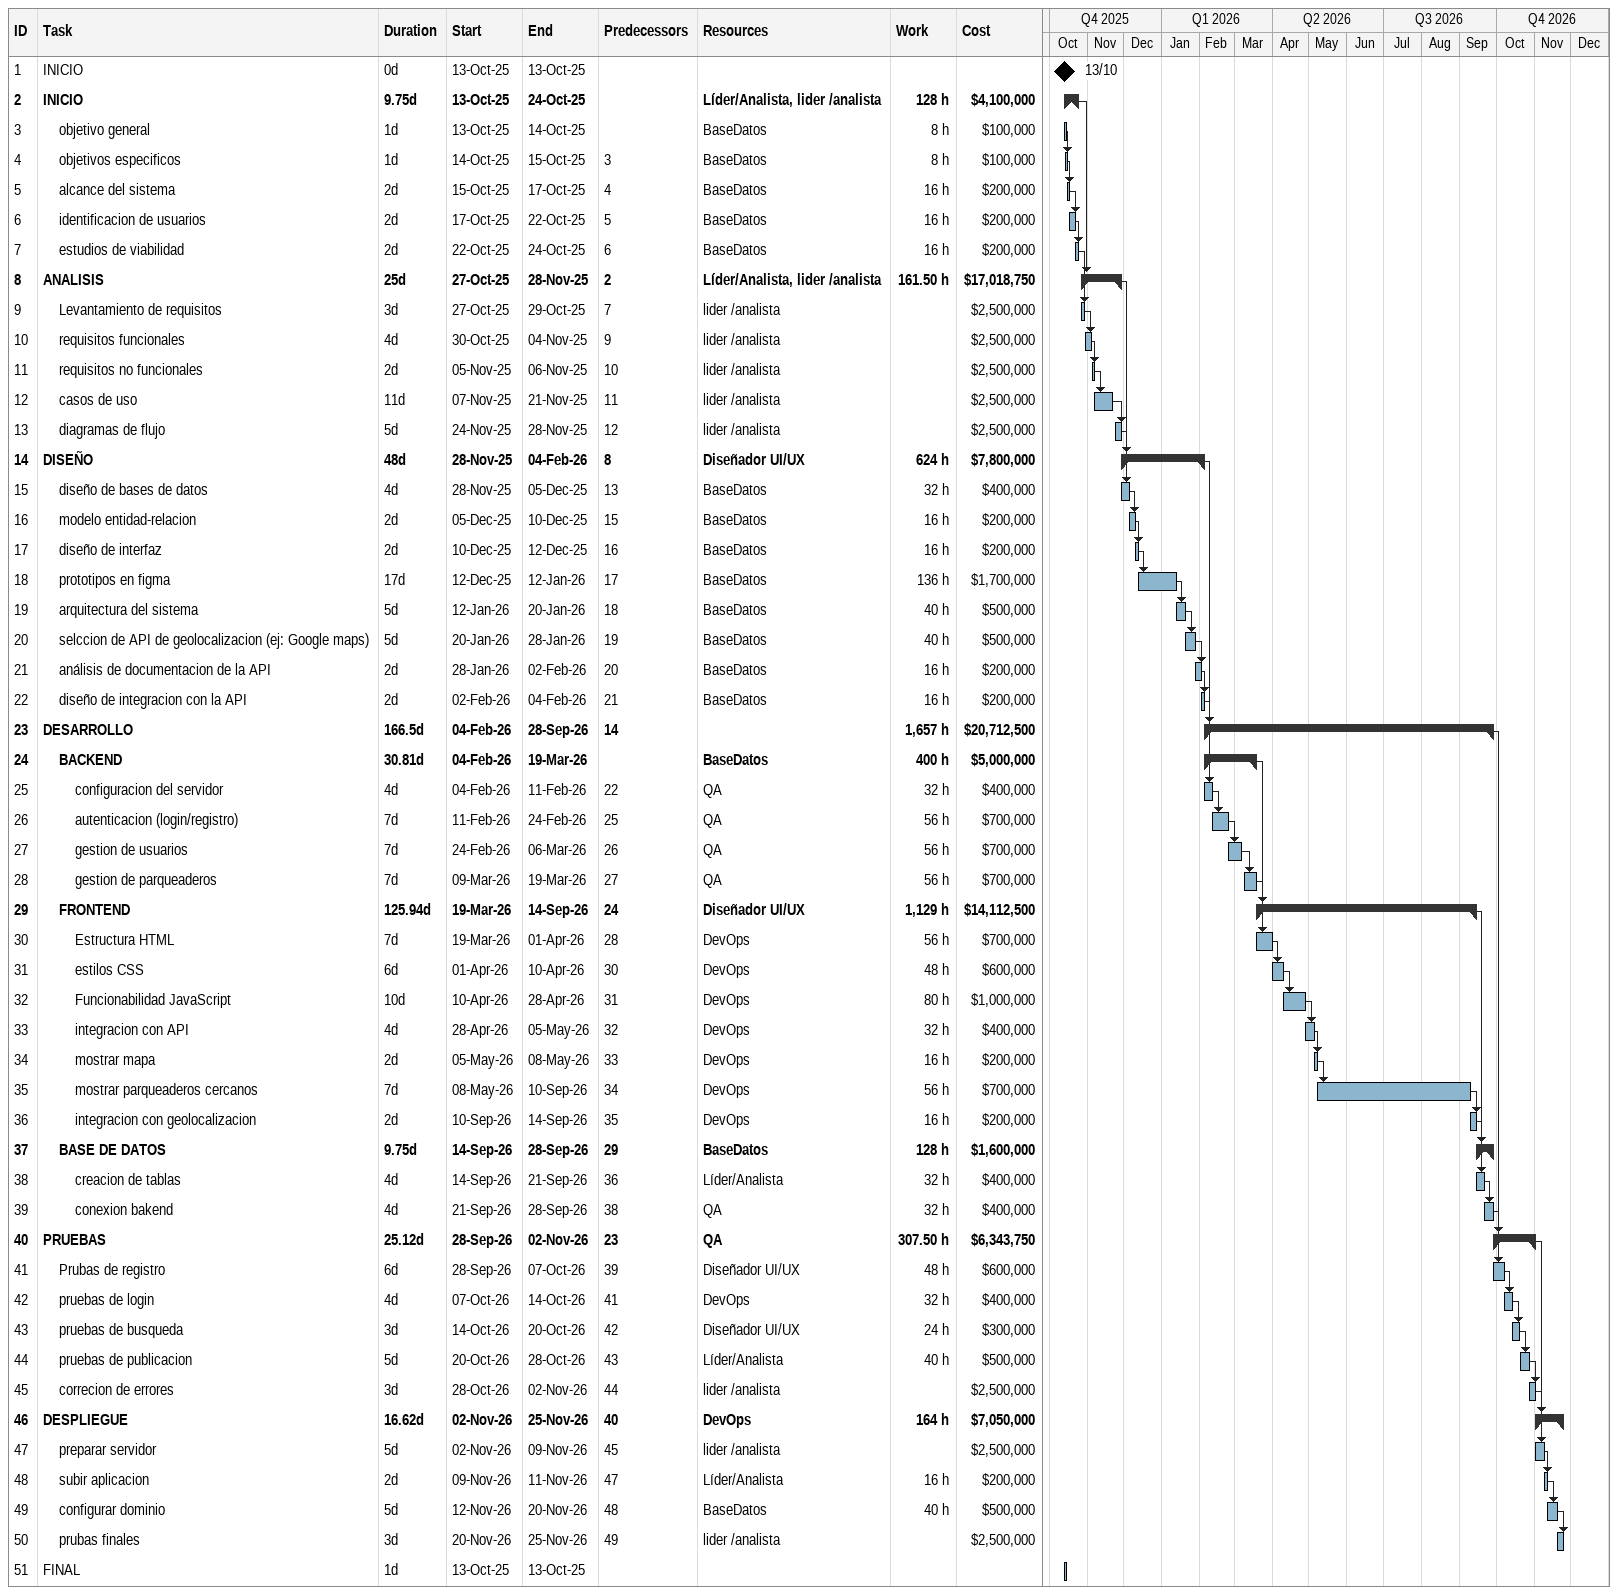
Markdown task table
| ID | Level | Task | Duration | Start | Finish | Predecessors | Resources | Work (h) | Cost ($) |
|---|---|---|---|---|---|---|---|---|---|
| 1 | 1 | INICIO | 0d | 2025-10-13 | 2025-10-13 |  |  |  |  |
| 2 | 1 | **INICIO** | 9.75d | 2025-10-13 | 2025-10-24 |  | Líder/Analista, lider /analista | 128 | 4100000 |
| 3 | 2 | objetivo general | 1d | 2025-10-13 | 2025-10-14 |  | BaseDatos | 8 | 100000 |
| 4 | 2 | objetivos especificos | 1d | 2025-10-14 | 2025-10-15 | 3 | BaseDatos | 8 | 100000 |
| 5 | 2 | alcance del sistema | 2d | 2025-10-15 | 2025-10-17 | 4 | BaseDatos | 16 | 200000 |
| 6 | 2 | identificacion de usuarios | 2d | 2025-10-17 | 2025-10-22 | 5 | BaseDatos | 16 | 200000 |
| 7 | 2 | estudios de viabilidad | 2d | 2025-10-22 | 2025-10-24 | 6 | BaseDatos | 16 | 200000 |
| 8 | 1 | **ANALISIS** | 25d | 2025-10-27 | 2025-11-28 | 2 | Líder/Analista, lider /analista | 161.50 | 17018750 |
| 9 | 2 | Levantamiento de requisitos | 3d | 2025-10-27 | 2025-10-29 | 7 | lider /analista |  | 2500000 |
| 10 | 2 | requisitos funcionales | 4d | 2025-10-30 | 2025-11-04 | 9 | lider /analista |  | 2500000 |
| 11 | 2 | requisitos no funcionales | 2d | 2025-11-05 | 2025-11-06 | 10 | lider /analista |  | 2500000 |
| 12 | 2 | casos de uso | 11d | 2025-11-07 | 2025-11-21 | 11 | lider /analista |  | 2500000 |
| 13 | 2 | diagramas de flujo | 5d | 2025-11-24 | 2025-11-28 | 12 | lider /analista |  | 2500000 |
| 14 | 1 | **DISEÑO** | 48d | 2025-11-28 | 2026-02-04 | 8 | Diseñador UI/UX | 624 | 7800000 |
| 15 | 2 | diseño de bases de datos | 4d | 2025-11-28 | 2025-12-05 | 13 | BaseDatos | 32 | 400000 |
| 16 | 2 | modelo entidad-relacion | 2d | 2025-12-05 | 2025-12-10 | 15 | BaseDatos | 16 | 200000 |
| 17 | 2 | diseño de interfaz | 2d | 2025-12-10 | 2025-12-12 | 16 | BaseDatos | 16 | 200000 |
| 18 | 2 | prototipos en figma | 17d | 2025-12-12 | 2026-01-12 | 17 | BaseDatos | 136 | 1700000 |
| 19 | 2 | arquitectura del sistema | 5d | 2026-01-12 | 2026-01-20 | 18 | BaseDatos | 40 | 500000 |
| 20 | 2 | selccion de API de geolocalizacion (ej: Google maps) | 5d | 2026-01-20 | 2026-01-28 | 19 | BaseDatos | 40 | 500000 |
| 21 | 2 | análisis de documentacion de la API | 2d | 2026-01-28 | 2026-02-02 | 20 | BaseDatos | 16 | 200000 |
| 22 | 2 | diseño de integracion con la API | 2d | 2026-02-02 | 2026-02-04 | 21 | BaseDatos | 16 | 200000 |
| 23 | 1 | **DESARROLLO** | 166.5d | 2026-02-04 | 2026-09-28 | 14 |  | 1657 | 20712500 |
| 24 | 2 | **BACKEND** | 30.81d | 2026-02-04 | 2026-03-19 |  | BaseDatos | 400 | 5000000 |
| 25 | 3 | configuracion del servidor | 4d | 2026-02-04 | 2026-02-11 | 22 | QA | 32 | 400000 |
| 26 | 3 | autenticacion (login/registro) | 7d | 2026-02-11 | 2026-02-24 | 25 | QA | 56 | 700000 |
| 27 | 3 | gestion de usuarios | 7d | 2026-02-24 | 2026-03-06 | 26 | QA | 56 | 700000 |
| 28 | 3 | gestion de parqueaderos | 7d | 2026-03-09 | 2026-03-19 | 27 | QA | 56 | 700000 |
| 29 | 2 | **FRONTEND** | 125.94d | 2026-03-19 | 2026-09-14 | 24 | Diseñador UI/UX | 1129 | 14112500 |
| 30 | 3 | Estructura HTML | 7d | 2026-03-19 | 2026-04-01 | 28 | DevOps | 56 | 700000 |
| 31 | 3 | estilos CSS | 6d | 2026-04-01 | 2026-04-10 | 30 | DevOps | 48 | 600000 |
| 32 | 3 | Funcionabilidad JavaScript | 10d | 2026-04-10 | 2026-04-28 | 31 | DevOps | 80 | 1000000 |
| 33 | 3 | integracion con API | 4d | 2026-04-28 | 2026-05-05 | 32 | DevOps | 32 | 400000 |
| 34 | 3 | mostrar mapa | 2d | 2026-05-05 | 2026-05-08 | 33 | DevOps | 16 | 200000 |
| 35 | 3 | mostrar parqueaderos cercanos | 7d | 2026-05-08 | 2026-09-10 | 34 | DevOps | 56 | 700000 |
| 36 | 3 | integracion con geolocalizacion | 2d | 2026-09-10 | 2026-09-14 | 35 | DevOps | 16 | 200000 |
| 37 | 2 | **BASE DE DATOS** | 9.75d | 2026-09-14 | 2026-09-28 | 29 | BaseDatos | 128 | 1600000 |
| 38 | 3 | creacion de tablas | 4d | 2026-09-14 | 2026-09-21 | 36 | Líder/Analista | 32 | 400000 |
| 39 | 3 | conexion bakend | 4d | 2026-09-21 | 2026-09-28 | 38 | QA | 32 | 400000 |
| 40 | 1 | **PRUEBAS** | 25.12d | 2026-09-28 | 2026-11-02 | 23 | QA | 307.50 | 6343750 |
| 41 | 2 | Prubas de registro | 6d | 2026-09-28 | 2026-10-07 | 39 | Diseñador UI/UX | 48 | 600000 |
| 42 | 2 | pruebas de login | 4d | 2026-10-07 | 2026-10-14 | 41 | DevOps | 32 | 400000 |
| 43 | 2 | pruebas de busqueda | 3d | 2026-10-14 | 2026-10-20 | 42 | Diseñador UI/UX | 24 | 300000 |
| 44 | 2 | pruebas de publicacion | 5d | 2026-10-20 | 2026-10-28 | 43 | Líder/Analista | 40 | 500000 |
| 45 | 2 | correcion de errores | 3d | 2026-10-28 | 2026-11-02 | 44 | lider /analista |  | 2500000 |
| 46 | 1 | **DESPLIEGUE** | 16.62d | 2026-11-02 | 2026-11-25 | 40 | DevOps | 164 | 7050000 |
| 47 | 2 | preparar servidor | 5d | 2026-11-02 | 2026-11-09 | 45 | lider /analista |  | 2500000 |
| 48 | 2 | subir aplicacion | 2d | 2026-11-09 | 2026-11-11 | 47 | Líder/Analista | 16 | 200000 |
| 49 | 2 | configurar dominio | 5d | 2026-11-12 | 2026-11-20 | 48 | BaseDatos | 40 | 500000 |
| 50 | 2 | prubas finales | 3d | 2026-11-20 | 2026-11-25 | 49 | lider /analista |  | 2500000 |
| 51 | 1 | FINAL | 1d | 2025-10-13 | 2025-10-13 |  |  |  |  |
